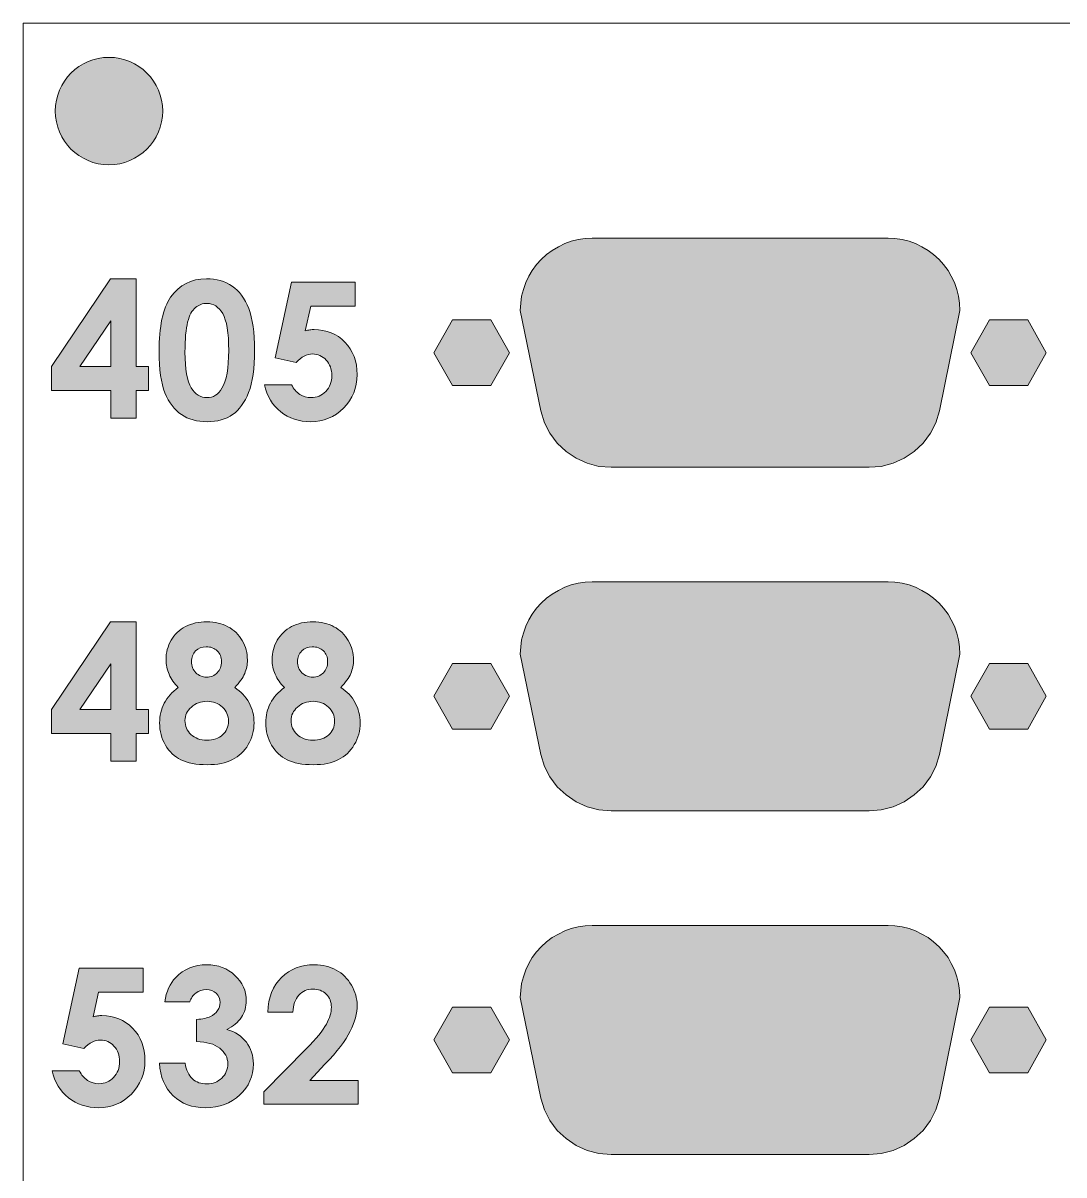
# Model space of a CAD drawing. Header units: inches. Extents: x 54.2 to 136.3, y -98.4 to -3.4.
# Drawn here: x 54.2 to 102.7, y -57 to -3.4 of the extents above; entities that cross this region are included whole.
import ezdxf

# ---------------------------------------------------------------- set-up
doc = ezdxf.new("R2010")
doc.units = ezdxf.units.IN
doc.header["$MEASUREMENT"] = 0
doc.layers.add('Layer 1', color=7, linetype='Continuous')

# ---------------------------------------------------------------- blocks, each defined once
blk = doc.blocks.new('block 2')
at = {"layer": 'Layer 1', "true_color": 0xffffff}
h = blk.add_hatch(color=7, dxfattribs=at)
h.dxf.hatch_style = 2
h.paths.add_polyline_path([(58.282, -15.314), (59.484, -15.314), (59.484, -19.392), (60.048, -19.392), (60.048, -20.507), (59.484, -20.507), (59.484, -21.808), (58.304, -21.808), (58.304, -20.507), (55.539, -20.507), (55.539, -19.392)])
h.paths.add_polyline_path([(58.304, -19.392), (58.304, -17.269), (56.857, -19.392)])
h = blk.add_hatch(color=7, dxfattribs=at)
h.dxf.hatch_style = 2
edge = h.paths.add_edge_path()
edge.add_spline(control_points=[(62.748, -15.314), (63.21, -15.314), (63.609, -15.427), (63.943, -15.654), (64.278, -15.881), (64.536, -16.228), (64.718, -16.694), (64.901, -17.161), (64.992, -17.81), (64.992, -18.643), (64.992, -19.484), (64.899, -20.139), (64.714, -20.606), (64.529, -21.075), (64.28, -21.418), (63.967, -21.638), (63.654, -21.858), (63.259, -21.967), (62.783, -21.967), (62.306, -21.967), (61.906, -21.857), (61.581, -21.636), (61.257, -21.415), (61.003, -21.079), (60.819, -20.628), (60.635, -20.177), (60.543, -19.536), (60.543, -18.703), (60.543, -17.54), (60.723, -16.698), (61.082, -16.175), (61.481, -15.601), (62.036, -15.314), (62.748, -15.314)], knot_values=[0, 0, 0, 0, 1, 1, 1, 2, 2, 2, 3, 3, 3, 4, 4, 4, 5, 5, 5, 6, 6, 6, 7, 7, 7, 8, 8, 8, 9, 9, 9, 10, 10, 10, 11, 11, 11, 11], degree=3, periodic=1)
edge = h.paths.add_edge_path()
edge.add_spline(control_points=[(62.776, -16.459), (62.573, -16.459), (62.392, -16.525), (62.235, -16.655), (62.077, -16.786), (61.957, -17.011), (61.874, -17.329), (61.791, -17.648), (61.749, -18.115), (61.749, -18.729), (61.749, -19.53), (61.844, -20.083), (62.035, -20.389), (62.225, -20.695), (62.473, -20.848), (62.776, -20.848), (63.069, -20.848), (63.301, -20.703), (63.472, -20.413), (63.682, -20.063), (63.786, -19.477), (63.786, -18.656), (63.786, -17.823), (63.692, -17.249), (63.505, -16.933), (63.317, -16.617), (63.074, -16.459), (62.776, -16.459)], knot_values=[0, 0, 0, 0, 1, 1, 1, 2, 2, 2, 3, 3, 3, 4, 4, 4, 5, 5, 5, 6, 6, 6, 7, 7, 7, 8, 8, 8, 9, 9, 9, 9], degree=3, periodic=1)
h = blk.add_hatch(color=7, dxfattribs=at)
h.dxf.hatch_style = 2
edge = h.paths.add_edge_path()
edge.add_spline(control_points=[(66.71, -15.473), (66.71, -15.473), (69.677, -15.473), (69.677, -15.473), (69.677, -15.473), (69.677, -16.589), (69.677, -16.589), (69.677, -16.589), (67.61, -16.589), (67.61, -16.589), (67.61, -16.589), (67.352, -17.738), (67.352, -17.738), (67.423, -17.718), (67.494, -17.703), (67.563, -17.693), (67.632, -17.683), (67.698, -17.678), (67.761, -17.678), (68.335, -17.678), (68.812, -17.874), (69.193, -18.266), (69.573, -18.658), (69.763, -19.16), (69.763, -19.771), (69.763, -20.388), (69.553, -20.909), (69.132, -21.332), (68.712, -21.756), (68.2, -21.967), (67.597, -21.967), (67.057, -21.967), (66.594, -21.814), (66.206, -21.507), (65.819, -21.199), (65.565, -20.779), (65.444, -20.245), (65.444, -20.245), (66.71, -20.245), (66.71, -20.245), (66.808, -20.443), (66.936, -20.593), (67.096, -20.695), (67.255, -20.797), (67.431, -20.848), (67.623, -20.848), (67.89, -20.848), (68.117, -20.752), (68.303, -20.559), (68.49, -20.367), (68.583, -20.12), (68.583, -19.818), (68.583, -19.526), (68.497, -19.285), (68.323, -19.097), (68.149, -18.909), (67.939, -18.815), (67.692, -18.815), (67.56, -18.815), (67.43, -18.848), (67.302, -18.914), (67.175, -18.98), (67.049, -19.079), (66.925, -19.211), (66.925, -19.211), (65.944, -18.992), (65.944, -18.992), (65.944, -18.992), (66.71, -15.473), (66.71, -15.473)], knot_values=[0, 0, 0, 0, 1, 1, 1, 2, 2, 2, 3, 3, 3, 4, 4, 4, 5, 5, 5, 6, 6, 6, 7, 7, 7, 8, 8, 8, 9, 9, 9, 10, 10, 10, 11, 11, 11, 12, 12, 12, 13, 13, 13, 14, 14, 14, 15, 15, 15, 16, 16, 16, 17, 17, 17, 18, 18, 18, 19, 19, 19, 20, 20, 20, 21, 21, 21, 22, 22, 22, 23, 23, 23, 23], degree=3, periodic=1)
at = {"layer": 'Layer 1', "lineweight": 0}
for points in [[(58.282, -15.314), (59.484, -15.314), (59.484, -19.392), (60.048, -19.392), (60.048, -20.507), (59.484, -20.507), (59.484, -21.808), (58.304, -21.808), (58.304, -20.507), (55.539, -20.507), (55.539, -19.392), (58.282, -15.314)], [(58.304, -19.392), (58.304, -17.269), (56.857, -19.392), (58.304, -19.392)]]:
    blk.add_lwpolyline(points, dxfattribs=at)
for points, knots in [([(62.748, -15.314), (63.21, -15.314), (63.609, -15.427), (63.943, -15.654), (64.278, -15.881), (64.536, -16.228), (64.718, -16.694), (64.901, -17.161), (64.992, -17.81), (64.992, -18.643), (64.992, -19.484), (64.899, -20.139), (64.714, -20.606), (64.529, -21.075), (64.28, -21.418), (63.967, -21.638), (63.654, -21.858), (63.259, -21.967), (62.783, -21.967), (62.306, -21.967), (61.906, -21.857), (61.581, -21.636), (61.257, -21.415), (61.003, -21.079), (60.819, -20.628), (60.635, -20.177), (60.543, -19.536), (60.543, -18.703), (60.543, -17.54), (60.723, -16.698), (61.082, -16.175), (61.481, -15.601), (62.036, -15.314), (62.748, -15.314)], [0, 0, 0, 0, 1, 1, 1, 2, 2, 2, 3, 3, 3, 4, 4, 4, 5, 5, 5, 6, 6, 6, 7, 7, 7, 8, 8, 8, 9, 9, 9, 10, 10, 10, 11, 11, 11, 11]), ([(66.71, -15.473), (66.71, -15.473), (69.677, -15.473), (69.677, -15.473), (69.677, -15.473), (69.677, -16.589), (69.677, -16.589), (69.677, -16.589), (67.61, -16.589), (67.61, -16.589), (67.61, -16.589), (67.352, -17.738), (67.352, -17.738), (67.423, -17.718), (67.494, -17.703), (67.563, -17.693), (67.632, -17.683), (67.698, -17.678), (67.761, -17.678), (68.335, -17.678), (68.812, -17.874), (69.193, -18.266), (69.573, -18.658), (69.763, -19.16), (69.763, -19.771), (69.763, -20.388), (69.553, -20.909), (69.132, -21.332), (68.712, -21.756), (68.2, -21.967), (67.597, -21.967), (67.057, -21.967), (66.594, -21.814), (66.206, -21.507), (65.819, -21.199), (65.565, -20.779), (65.444, -20.245), (65.444, -20.245), (66.71, -20.245), (66.71, -20.245), (66.808, -20.443), (66.936, -20.593), (67.096, -20.695), (67.255, -20.797), (67.431, -20.848), (67.623, -20.848), (67.89, -20.848), (68.117, -20.752), (68.303, -20.559), (68.49, -20.367), (68.583, -20.12), (68.583, -19.818), (68.583, -19.526), (68.497, -19.285), (68.323, -19.097), (68.149, -18.909), (67.939, -18.815), (67.692, -18.815), (67.56, -18.815), (67.43, -18.848), (67.302, -18.914), (67.175, -18.98), (67.049, -19.079), (66.925, -19.211), (66.925, -19.211), (65.944, -18.992), (65.944, -18.992), (65.944, -18.992), (66.71, -15.473), (66.71, -15.473)], [0, 0, 0, 0, 1, 1, 1, 2, 2, 2, 3, 3, 3, 4, 4, 4, 5, 5, 5, 6, 6, 6, 7, 7, 7, 8, 8, 8, 9, 9, 9, 10, 10, 10, 11, 11, 11, 12, 12, 12, 13, 13, 13, 14, 14, 14, 15, 15, 15, 16, 16, 16, 17, 17, 17, 18, 18, 18, 19, 19, 19, 20, 20, 20, 21, 21, 21, 22, 22, 22, 23, 23, 23, 23]), ([(62.776, -16.459), (62.573, -16.459), (62.392, -16.525), (62.235, -16.655), (62.077, -16.786), (61.957, -17.011), (61.874, -17.329), (61.791, -17.648), (61.749, -18.115), (61.749, -18.729), (61.749, -19.53), (61.844, -20.083), (62.035, -20.389), (62.225, -20.695), (62.473, -20.848), (62.776, -20.848), (63.069, -20.848), (63.301, -20.703), (63.472, -20.413), (63.682, -20.063), (63.786, -19.477), (63.786, -18.656), (63.786, -17.823), (63.692, -17.249), (63.505, -16.933), (63.317, -16.617), (63.074, -16.459), (62.776, -16.459)], [0, 0, 0, 0, 1, 1, 1, 2, 2, 2, 3, 3, 3, 4, 4, 4, 5, 5, 5, 6, 6, 6, 7, 7, 7, 8, 8, 8, 9, 9, 9, 9])]:
    blk.add_open_spline(points, degree=3, knots=knots, dxfattribs=at)
blk = doc.blocks.new('block 4')
at = {"layer": 'Layer 1', "true_color": 0xffffff}
h = blk.add_hatch(color=7, dxfattribs=at)
h.dxf.hatch_style = 2
h.paths.add_polyline_path([(94.483, -13.42), (80.704, -13.42), (80.386, -13.441), (80.048, -13.483), (79.73, -13.568), (79.434, -13.674), (79.137, -13.822), (78.841, -13.991), (78.587, -14.182), (78.333, -14.415), (78.121, -14.648), (77.91, -14.923), (77.761, -15.198), (77.613, -15.494), (77.508, -15.812), (77.423, -16.129), (77.381, -16.447), (77.359, -16.785), (78.312, -21.463), (78.481, -22.013), (78.735, -22.5), (79.074, -22.966), (79.497, -23.347), (79.963, -23.664), (80.471, -23.897), (81.021, -24.045), (81.593, -24.088), (93.594, -24.088), (94.166, -24.045), (94.716, -23.897), (95.224, -23.664), (95.69, -23.347), (96.113, -22.966), (96.452, -22.5), (96.706, -22.013), (96.875, -21.463), (97.828, -16.785), (97.806, -16.447), (97.764, -16.129), (97.68, -15.812), (97.574, -15.494), (97.425, -15.198), (97.277, -14.923), (97.066, -14.648), (96.854, -14.415), (96.6, -14.182), (96.346, -13.991), (96.049, -13.822), (95.753, -13.674), (95.457, -13.568), (95.139, -13.483), (94.801, -13.441)])
h = blk.add_hatch(color=7, dxfattribs=at)
h.dxf.hatch_style = 2
h.paths.add_polyline_path([(76.851, -18.754), (75.984, -17.23), (74.206, -17.23), (73.338, -18.754), (74.206, -20.278), (75.984, -20.278)])
h = blk.add_hatch(color=7, dxfattribs=at)
h.dxf.hatch_style = 2
h.paths.add_polyline_path([(98.336, -18.754), (99.203, -20.278), (100.981, -20.278), (101.849, -18.754), (100.981, -17.23), (99.203, -17.23)])
at = {"layer": 'Layer 1', "lineweight": 0}
for points in [[(94.483, -13.42), (80.704, -13.42), (80.386, -13.441), (80.048, -13.483), (79.73, -13.568), (79.434, -13.674), (79.137, -13.822), (78.841, -13.991), (78.587, -14.182), (78.333, -14.415), (78.121, -14.648), (77.91, -14.923), (77.761, -15.198), (77.613, -15.494), (77.508, -15.812), (77.423, -16.129), (77.381, -16.447), (77.359, -16.785), (78.312, -21.463), (78.481, -22.013), (78.735, -22.5), (79.074, -22.966), (79.497, -23.347), (79.963, -23.664), (80.471, -23.897), (81.021, -24.045), (81.593, -24.088), (93.594, -24.088), (94.166, -24.045), (94.716, -23.897), (95.224, -23.664), (95.69, -23.347), (96.113, -22.966), (96.452, -22.5), (96.706, -22.013), (96.875, -21.463), (97.828, -16.785), (97.806, -16.447), (97.764, -16.129), (97.68, -15.812), (97.574, -15.494), (97.425, -15.198), (97.277, -14.923), (97.066, -14.648), (96.854, -14.415), (96.6, -14.182), (96.346, -13.991), (96.049, -13.822), (95.753, -13.674), (95.457, -13.568), (95.139, -13.483), (94.801, -13.441), (94.483, -13.42)], [(76.851, -18.754), (75.984, -17.23), (74.206, -17.23), (73.338, -18.754), (74.206, -20.278), (75.984, -20.278), (76.851, -18.754)], [(98.336, -18.754), (99.203, -20.278), (100.981, -20.278), (101.849, -18.754), (100.981, -17.23), (99.203, -17.23), (98.336, -18.754)]]:
    blk.add_lwpolyline(points, dxfattribs=at)
blk = doc.blocks.new('block 7')
at = {"layer": 'Layer 1', "true_color": 0xffffff}
h = blk.add_hatch(color=7, dxfattribs=at)
h.dxf.hatch_style = 2
h.paths.add_polyline_path([(94.483, -29.415), (80.704, -29.415), (80.386, -29.436), (80.048, -29.479), (79.73, -29.564), (79.434, -29.669), (79.137, -29.817), (78.841, -29.987), (78.587, -30.177), (78.333, -30.41), (78.121, -30.643), (77.91, -30.918), (77.761, -31.193), (77.613, -31.489), (77.508, -31.807), (77.423, -32.125), (77.381, -32.442), (77.359, -32.781), (78.312, -37.458), (78.481, -38.009), (78.735, -38.496), (79.074, -38.962), (79.497, -39.342), (79.963, -39.66), (80.471, -39.892), (81.021, -40.041), (81.593, -40.083), (93.594, -40.083), (94.166, -40.041), (94.716, -39.892), (95.224, -39.66), (95.69, -39.342), (96.113, -38.962), (96.452, -38.496), (96.706, -38.009), (96.875, -37.458), (97.828, -32.781), (97.806, -32.442), (97.764, -32.125), (97.68, -31.807), (97.574, -31.489), (97.425, -31.193), (97.277, -30.918), (97.066, -30.643), (96.854, -30.41), (96.6, -30.177), (96.346, -29.987), (96.049, -29.817), (95.753, -29.669), (95.457, -29.564), (95.139, -29.479), (94.801, -29.436)])
h = blk.add_hatch(color=7, dxfattribs=at)
h.dxf.hatch_style = 2
h.paths.add_polyline_path([(76.851, -34.749), (75.984, -33.225), (74.206, -33.225), (73.338, -34.749), (74.206, -36.273), (75.984, -36.273)])
h = blk.add_hatch(color=7, dxfattribs=at)
h.dxf.hatch_style = 2
h.paths.add_polyline_path([(98.336, -34.749), (99.203, -36.273), (100.981, -36.273), (101.849, -34.749), (100.981, -33.225), (99.203, -33.225)])
at = {"layer": 'Layer 1', "lineweight": 0}
for points in [[(94.483, -29.415), (80.704, -29.415), (80.386, -29.436), (80.048, -29.479), (79.73, -29.564), (79.434, -29.669), (79.137, -29.817), (78.841, -29.987), (78.587, -30.177), (78.333, -30.41), (78.121, -30.643), (77.91, -30.918), (77.761, -31.193), (77.613, -31.489), (77.508, -31.807), (77.423, -32.125), (77.381, -32.442), (77.359, -32.781), (78.312, -37.458), (78.481, -38.009), (78.735, -38.496), (79.074, -38.962), (79.497, -39.342), (79.963, -39.66), (80.471, -39.892), (81.021, -40.041), (81.593, -40.083), (93.594, -40.083), (94.166, -40.041), (94.716, -39.892), (95.224, -39.66), (95.69, -39.342), (96.113, -38.962), (96.452, -38.496), (96.706, -38.009), (96.875, -37.458), (97.828, -32.781), (97.806, -32.442), (97.764, -32.125), (97.68, -31.807), (97.574, -31.489), (97.425, -31.193), (97.277, -30.918), (97.066, -30.643), (96.854, -30.41), (96.6, -30.177), (96.346, -29.987), (96.049, -29.817), (95.753, -29.669), (95.457, -29.564), (95.139, -29.479), (94.801, -29.436), (94.483, -29.415)], [(76.851, -34.749), (75.984, -33.225), (74.206, -33.225), (73.338, -34.749), (74.206, -36.273), (75.984, -36.273), (76.851, -34.749)], [(98.336, -34.749), (99.203, -36.273), (100.981, -36.273), (101.849, -34.749), (100.981, -33.225), (99.203, -33.225), (98.336, -34.749)]]:
    blk.add_lwpolyline(points, dxfattribs=at)
blk = doc.blocks.new('block 8')
at = {"layer": 'Layer 1', "true_color": 0xffffff}
h = blk.add_hatch(color=7, dxfattribs=at)
h.dxf.hatch_style = 2
h.paths.add_polyline_path([(94.483, -45.411), (80.704, -45.411), (80.386, -45.432), (80.048, -45.474), (79.73, -45.559), (79.434, -45.664), (79.137, -45.813), (78.841, -45.982), (78.587, -46.173), (78.333, -46.406), (78.121, -46.639), (77.91, -46.914), (77.761, -47.189), (77.613, -47.485), (77.508, -47.802), (77.423, -48.12), (77.381, -48.438), (77.359, -48.776), (78.312, -53.454), (78.481, -54.004), (78.735, -54.491), (79.074, -54.957), (79.497, -55.338), (79.963, -55.655), (80.471, -55.888), (81.021, -56.036), (81.593, -56.079), (93.594, -56.079), (94.166, -56.036), (94.716, -55.888), (95.224, -55.655), (95.69, -55.338), (96.113, -54.957), (96.452, -54.491), (96.706, -54.004), (96.875, -53.454), (97.828, -48.776), (97.806, -48.438), (97.764, -48.12), (97.68, -47.802), (97.574, -47.485), (97.425, -47.189), (97.277, -46.914), (97.066, -46.639), (96.854, -46.406), (96.6, -46.173), (96.346, -45.982), (96.049, -45.813), (95.753, -45.664), (95.457, -45.559), (95.139, -45.474), (94.801, -45.432)])
h = blk.add_hatch(color=7, dxfattribs=at)
h.dxf.hatch_style = 2
h.paths.add_polyline_path([(76.851, -50.745), (75.984, -49.22), (74.206, -49.22), (73.338, -50.745), (74.206, -52.269), (75.984, -52.269)])
h = blk.add_hatch(color=7, dxfattribs=at)
h.dxf.hatch_style = 2
h.paths.add_polyline_path([(98.336, -50.745), (99.203, -52.269), (100.981, -52.269), (101.849, -50.745), (100.981, -49.22), (99.203, -49.22)])
at = {"layer": 'Layer 1', "lineweight": 0}
for points in [[(94.483, -45.411), (80.704, -45.411), (80.386, -45.432), (80.048, -45.474), (79.73, -45.559), (79.434, -45.664), (79.137, -45.813), (78.841, -45.982), (78.587, -46.173), (78.333, -46.406), (78.121, -46.639), (77.91, -46.914), (77.761, -47.189), (77.613, -47.485), (77.508, -47.802), (77.423, -48.12), (77.381, -48.438), (77.359, -48.776), (78.312, -53.454), (78.481, -54.004), (78.735, -54.491), (79.074, -54.957), (79.497, -55.338), (79.963, -55.655), (80.471, -55.888), (81.021, -56.036), (81.593, -56.079), (93.594, -56.079), (94.166, -56.036), (94.716, -55.888), (95.224, -55.655), (95.69, -55.338), (96.113, -54.957), (96.452, -54.491), (96.706, -54.004), (96.875, -53.454), (97.828, -48.776), (97.806, -48.438), (97.764, -48.12), (97.68, -47.802), (97.574, -47.485), (97.425, -47.189), (97.277, -46.914), (97.066, -46.639), (96.854, -46.406), (96.6, -46.173), (96.346, -45.982), (96.049, -45.813), (95.753, -45.664), (95.457, -45.559), (95.139, -45.474), (94.801, -45.432), (94.483, -45.411)], [(76.851, -50.745), (75.984, -49.22), (74.206, -49.22), (73.338, -50.745), (74.206, -52.269), (75.984, -52.269), (76.851, -50.745)], [(98.336, -50.745), (99.203, -52.269), (100.981, -52.269), (101.849, -50.745), (100.981, -49.22), (99.203, -49.22), (98.336, -50.745)]]:
    blk.add_lwpolyline(points, dxfattribs=at)
blk = doc.blocks.new('block 9')
at = {"layer": 'Layer 1', "true_color": 0xffffff}
h = blk.add_hatch(color=7, dxfattribs=at)
h.dxf.hatch_style = 2
h.paths.add_polyline_path([(58.282, -31.28), (59.484, -31.28), (59.484, -35.358), (60.048, -35.358), (60.048, -36.473), (59.484, -36.473), (59.484, -37.774), (58.304, -37.774), (58.304, -36.473), (55.539, -36.473), (55.539, -35.358)])
h.paths.add_polyline_path([(58.304, -35.358), (58.304, -33.235), (56.857, -35.358)])
h = blk.add_hatch(color=7, dxfattribs=at)
h.dxf.hatch_style = 2
edge = h.paths.add_edge_path()
edge.add_spline(control_points=[(64.066, -34.339), (64.353, -34.523), (64.575, -34.759), (64.731, -35.048), (64.888, -35.337), (64.966, -35.649), (64.966, -35.985), (64.966, -36.35), (64.875, -36.688), (64.693, -36.998), (64.51, -37.308), (64.266, -37.542), (63.958, -37.698), (63.651, -37.855), (63.259, -37.933), (62.783, -37.933), (62.272, -37.933), (61.865, -37.858), (61.564, -37.707), (61.263, -37.556), (61.021, -37.328), (60.841, -37.022), (60.66, -36.716), (60.569, -36.37), (60.569, -35.985), (60.569, -35.652), (60.642, -35.348), (60.787, -35.074), (60.932, -34.799), (61.149, -34.554), (61.439, -34.339), (61.25, -34.147), (61.107, -33.942), (61.011, -33.726), (60.914, -33.509), (60.866, -33.281), (60.866, -33.04), (60.866, -32.71), (60.946, -32.409), (61.105, -32.138), (61.265, -31.867), (61.488, -31.656), (61.775, -31.506), (62.062, -31.355), (62.394, -31.28), (62.77, -31.28), (63.14, -31.28), (63.466, -31.356), (63.747, -31.508), (64.029, -31.66), (64.251, -31.876), (64.413, -32.155), (64.575, -32.435), (64.656, -32.736), (64.656, -33.057), (64.656, -33.283), (64.614, -33.494), (64.529, -33.687), (64.444, -33.881), (64.29, -34.098), (64.066, -34.339)], knot_values=[0, 0, 0, 0, 1, 1, 1, 2, 2, 2, 3, 3, 3, 4, 4, 4, 5, 5, 5, 6, 6, 6, 7, 7, 7, 8, 8, 8, 9, 9, 9, 10, 10, 10, 11, 11, 11, 12, 12, 12, 13, 13, 13, 14, 14, 14, 15, 15, 15, 16, 16, 16, 17, 17, 17, 18, 18, 18, 19, 19, 19, 20, 20, 20, 20], degree=3, periodic=1)
edge = h.paths.add_edge_path()
edge.add_spline(control_points=[(62.778, -34.983), (62.488, -34.983), (62.244, -35.071), (62.046, -35.248), (61.848, -35.425), (61.749, -35.635), (61.749, -35.879), (61.749, -36.135), (61.842, -36.351), (62.029, -36.527), (62.216, -36.704), (62.461, -36.792), (62.766, -36.792), (63.073, -36.792), (63.317, -36.709), (63.5, -36.544), (63.682, -36.379), (63.773, -36.166), (63.773, -35.905), (63.773, -35.644), (63.678, -35.425), (63.489, -35.248), (63.299, -35.071), (63.063, -34.983), (62.778, -34.983)], knot_values=[0, 0, 0, 0, 1, 1, 1, 2, 2, 2, 3, 3, 3, 4, 4, 4, 5, 5, 5, 6, 6, 6, 7, 7, 7, 8, 8, 8, 8], degree=3, periodic=1)
edge = h.paths.add_edge_path()
edge.add_spline(control_points=[(62.731, -32.442), (62.533, -32.442), (62.37, -32.508), (62.242, -32.638), (62.115, -32.768), (62.051, -32.935), (62.051, -33.138), (62.051, -33.341), (62.118, -33.511), (62.253, -33.649), (62.388, -33.786), (62.554, -33.855), (62.753, -33.855), (62.956, -33.855), (63.124, -33.788), (63.254, -33.653), (63.385, -33.519), (63.45, -33.344), (63.45, -33.129), (63.45, -32.926), (63.384, -32.761), (63.252, -32.633), (63.12, -32.506), (62.946, -32.442), (62.731, -32.442)], knot_values=[0, 0, 0, 0, 1, 1, 1, 2, 2, 2, 3, 3, 3, 4, 4, 4, 5, 5, 5, 6, 6, 6, 7, 7, 7, 8, 8, 8, 8], degree=3, periodic=1)
h = blk.add_hatch(color=7, dxfattribs=at)
h.dxf.hatch_style = 2
edge = h.paths.add_edge_path()
edge.add_spline(control_points=[(69.005, -34.339), (69.292, -34.523), (69.514, -34.759), (69.671, -35.048), (69.827, -35.337), (69.905, -35.649), (69.905, -35.985), (69.905, -36.35), (69.814, -36.688), (69.632, -36.998), (69.45, -37.308), (69.205, -37.542), (68.898, -37.698), (68.59, -37.855), (68.199, -37.933), (67.722, -37.933), (67.211, -37.933), (66.805, -37.858), (66.503, -37.707), (66.202, -37.556), (65.961, -37.328), (65.78, -37.022), (65.599, -36.716), (65.509, -36.37), (65.509, -35.985), (65.509, -35.652), (65.581, -35.348), (65.726, -35.074), (65.871, -34.799), (66.088, -34.554), (66.379, -34.339), (66.189, -34.147), (66.046, -33.942), (65.95, -33.726), (65.854, -33.509), (65.806, -33.281), (65.806, -33.04), (65.806, -32.71), (65.885, -32.409), (66.045, -32.138), (66.204, -31.867), (66.427, -31.656), (66.714, -31.506), (67.001, -31.355), (67.333, -31.28), (67.709, -31.28), (68.08, -31.28), (68.405, -31.356), (68.687, -31.508), (68.968, -31.66), (69.19, -31.876), (69.352, -32.155), (69.514, -32.435), (69.595, -32.736), (69.595, -33.057), (69.595, -33.283), (69.553, -33.494), (69.468, -33.687), (69.384, -33.881), (69.229, -34.098), (69.005, -34.339)], knot_values=[0, 0, 0, 0, 1, 1, 1, 2, 2, 2, 3, 3, 3, 4, 4, 4, 5, 5, 5, 6, 6, 6, 7, 7, 7, 8, 8, 8, 9, 9, 9, 10, 10, 10, 11, 11, 11, 12, 12, 12, 13, 13, 13, 14, 14, 14, 15, 15, 15, 16, 16, 16, 17, 17, 17, 18, 18, 18, 19, 19, 19, 20, 20, 20, 20], degree=3, periodic=1)
edge = h.paths.add_edge_path()
edge.add_spline(control_points=[(67.718, -34.983), (67.428, -34.983), (67.184, -35.071), (66.986, -35.248), (66.788, -35.425), (66.689, -35.635), (66.689, -35.879), (66.689, -36.135), (66.782, -36.351), (66.969, -36.527), (67.155, -36.704), (67.401, -36.792), (67.705, -36.792), (68.012, -36.792), (68.257, -36.709), (68.439, -36.544), (68.621, -36.379), (68.713, -36.166), (68.713, -35.905), (68.713, -35.644), (68.618, -35.425), (68.428, -35.248), (68.239, -35.071), (68.002, -34.983), (67.718, -34.983)], knot_values=[0, 0, 0, 0, 1, 1, 1, 2, 2, 2, 3, 3, 3, 4, 4, 4, 5, 5, 5, 6, 6, 6, 7, 7, 7, 8, 8, 8, 8], degree=3, periodic=1)
edge = h.paths.add_edge_path()
edge.add_spline(control_points=[(67.67, -32.442), (67.472, -32.442), (67.309, -32.508), (67.182, -32.638), (67.054, -32.768), (66.99, -32.935), (66.99, -33.138), (66.99, -33.341), (67.057, -33.511), (67.192, -33.649), (67.327, -33.786), (67.494, -33.855), (67.692, -33.855), (67.896, -33.855), (68.063, -33.788), (68.194, -33.653), (68.324, -33.519), (68.39, -33.344), (68.39, -33.129), (68.39, -32.926), (68.323, -32.761), (68.192, -32.633), (68.059, -32.506), (67.886, -32.442), (67.67, -32.442)], knot_values=[0, 0, 0, 0, 1, 1, 1, 2, 2, 2, 3, 3, 3, 4, 4, 4, 5, 5, 5, 6, 6, 6, 7, 7, 7, 8, 8, 8, 8], degree=3, periodic=1)
at = {"layer": 'Layer 1', "lineweight": 0}
for points in [[(58.282, -31.28), (59.484, -31.28), (59.484, -35.358), (60.048, -35.358), (60.048, -36.473), (59.484, -36.473), (59.484, -37.774), (58.304, -37.774), (58.304, -36.473), (55.539, -36.473), (55.539, -35.358), (58.282, -31.28)], [(58.304, -35.358), (58.304, -33.235), (56.857, -35.358), (58.304, -35.358)]]:
    blk.add_lwpolyline(points, dxfattribs=at)
for points, knots in [([(64.066, -34.339), (64.353, -34.523), (64.575, -34.759), (64.731, -35.048), (64.888, -35.337), (64.966, -35.649), (64.966, -35.985), (64.966, -36.35), (64.875, -36.688), (64.693, -36.998), (64.51, -37.308), (64.266, -37.542), (63.958, -37.698), (63.651, -37.855), (63.259, -37.933), (62.783, -37.933), (62.272, -37.933), (61.865, -37.858), (61.564, -37.707), (61.263, -37.556), (61.021, -37.328), (60.841, -37.022), (60.66, -36.716), (60.569, -36.37), (60.569, -35.985), (60.569, -35.652), (60.642, -35.348), (60.787, -35.074), (60.932, -34.799), (61.149, -34.554), (61.439, -34.339), (61.25, -34.147), (61.107, -33.942), (61.011, -33.726), (60.914, -33.509), (60.866, -33.281), (60.866, -33.04), (60.866, -32.71), (60.946, -32.409), (61.105, -32.138), (61.265, -31.867), (61.488, -31.656), (61.775, -31.506), (62.062, -31.355), (62.394, -31.28), (62.77, -31.28), (63.14, -31.28), (63.466, -31.356), (63.747, -31.508), (64.029, -31.66), (64.251, -31.876), (64.413, -32.155), (64.575, -32.435), (64.656, -32.736), (64.656, -33.057), (64.656, -33.283), (64.614, -33.494), (64.529, -33.687), (64.444, -33.881), (64.29, -34.098), (64.066, -34.339)], [0, 0, 0, 0, 1, 1, 1, 2, 2, 2, 3, 3, 3, 4, 4, 4, 5, 5, 5, 6, 6, 6, 7, 7, 7, 8, 8, 8, 9, 9, 9, 10, 10, 10, 11, 11, 11, 12, 12, 12, 13, 13, 13, 14, 14, 14, 15, 15, 15, 16, 16, 16, 17, 17, 17, 18, 18, 18, 19, 19, 19, 20, 20, 20, 20]), ([(69.005, -34.339), (69.292, -34.523), (69.514, -34.759), (69.671, -35.048), (69.827, -35.337), (69.905, -35.649), (69.905, -35.985), (69.905, -36.35), (69.814, -36.688), (69.632, -36.998), (69.45, -37.308), (69.205, -37.542), (68.898, -37.698), (68.59, -37.855), (68.199, -37.933), (67.722, -37.933), (67.211, -37.933), (66.805, -37.858), (66.503, -37.707), (66.202, -37.556), (65.961, -37.328), (65.78, -37.022), (65.599, -36.716), (65.509, -36.37), (65.509, -35.985), (65.509, -35.652), (65.581, -35.348), (65.726, -35.074), (65.871, -34.799), (66.088, -34.554), (66.379, -34.339), (66.189, -34.147), (66.046, -33.942), (65.95, -33.726), (65.854, -33.509), (65.806, -33.281), (65.806, -33.04), (65.806, -32.71), (65.885, -32.409), (66.045, -32.138), (66.204, -31.867), (66.427, -31.656), (66.714, -31.506), (67.001, -31.355), (67.333, -31.28), (67.709, -31.28), (68.08, -31.28), (68.405, -31.356), (68.687, -31.508), (68.968, -31.66), (69.19, -31.876), (69.352, -32.155), (69.514, -32.435), (69.595, -32.736), (69.595, -33.057), (69.595, -33.283), (69.553, -33.494), (69.468, -33.687), (69.384, -33.881), (69.229, -34.098), (69.005, -34.339)], [0, 0, 0, 0, 1, 1, 1, 2, 2, 2, 3, 3, 3, 4, 4, 4, 5, 5, 5, 6, 6, 6, 7, 7, 7, 8, 8, 8, 9, 9, 9, 10, 10, 10, 11, 11, 11, 12, 12, 12, 13, 13, 13, 14, 14, 14, 15, 15, 15, 16, 16, 16, 17, 17, 17, 18, 18, 18, 19, 19, 19, 20, 20, 20, 20]), ([(62.731, -32.442), (62.533, -32.442), (62.37, -32.508), (62.242, -32.638), (62.115, -32.768), (62.051, -32.935), (62.051, -33.138), (62.051, -33.341), (62.118, -33.511), (62.253, -33.649), (62.388, -33.786), (62.554, -33.855), (62.753, -33.855), (62.956, -33.855), (63.124, -33.788), (63.254, -33.653), (63.385, -33.519), (63.45, -33.344), (63.45, -33.129), (63.45, -32.926), (63.384, -32.761), (63.252, -32.633), (63.12, -32.506), (62.946, -32.442), (62.731, -32.442)], [0, 0, 0, 0, 1, 1, 1, 2, 2, 2, 3, 3, 3, 4, 4, 4, 5, 5, 5, 6, 6, 6, 7, 7, 7, 8, 8, 8, 8]), ([(67.67, -32.442), (67.472, -32.442), (67.309, -32.508), (67.182, -32.638), (67.054, -32.768), (66.99, -32.935), (66.99, -33.138), (66.99, -33.341), (67.057, -33.511), (67.192, -33.649), (67.327, -33.786), (67.494, -33.855), (67.692, -33.855), (67.896, -33.855), (68.063, -33.788), (68.194, -33.653), (68.324, -33.519), (68.39, -33.344), (68.39, -33.129), (68.39, -32.926), (68.323, -32.761), (68.192, -32.633), (68.059, -32.506), (67.886, -32.442), (67.67, -32.442)], [0, 0, 0, 0, 1, 1, 1, 2, 2, 2, 3, 3, 3, 4, 4, 4, 5, 5, 5, 6, 6, 6, 7, 7, 7, 8, 8, 8, 8]), ([(62.778, -34.983), (62.488, -34.983), (62.244, -35.071), (62.046, -35.248), (61.848, -35.425), (61.749, -35.635), (61.749, -35.879), (61.749, -36.135), (61.842, -36.351), (62.029, -36.527), (62.216, -36.704), (62.461, -36.792), (62.766, -36.792), (63.073, -36.792), (63.317, -36.709), (63.5, -36.544), (63.682, -36.379), (63.773, -36.166), (63.773, -35.905), (63.773, -35.644), (63.678, -35.425), (63.489, -35.248), (63.299, -35.071), (63.063, -34.983), (62.778, -34.983)], [0, 0, 0, 0, 1, 1, 1, 2, 2, 2, 3, 3, 3, 4, 4, 4, 5, 5, 5, 6, 6, 6, 7, 7, 7, 8, 8, 8, 8]), ([(67.718, -34.983), (67.428, -34.983), (67.184, -35.071), (66.986, -35.248), (66.788, -35.425), (66.689, -35.635), (66.689, -35.879), (66.689, -36.135), (66.782, -36.351), (66.969, -36.527), (67.155, -36.704), (67.401, -36.792), (67.705, -36.792), (68.012, -36.792), (68.257, -36.709), (68.439, -36.544), (68.621, -36.379), (68.713, -36.166), (68.713, -35.905), (68.713, -35.644), (68.618, -35.425), (68.428, -35.248), (68.239, -35.071), (68.002, -34.983), (67.718, -34.983)], [0, 0, 0, 0, 1, 1, 1, 2, 2, 2, 3, 3, 3, 4, 4, 4, 5, 5, 5, 6, 6, 6, 7, 7, 7, 8, 8, 8, 8])]:
    blk.add_open_spline(points, degree=3, knots=knots, dxfattribs=at)
blk = doc.blocks.new('block 10')
at = {"layer": 'Layer 1', "true_color": 0xffffff}
h = blk.add_hatch(color=7, dxfattribs=at)
h.dxf.hatch_style = 2
edge = h.paths.add_edge_path()
edge.add_spline(control_points=[(56.831, -47.405), (56.831, -47.405), (59.798, -47.405), (59.798, -47.405), (59.798, -47.405), (59.798, -48.521), (59.798, -48.521), (59.798, -48.521), (57.731, -48.521), (57.731, -48.521), (57.731, -48.521), (57.473, -49.67), (57.473, -49.67), (57.545, -49.65), (57.615, -49.635), (57.684, -49.625), (57.753, -49.615), (57.819, -49.61), (57.882, -49.61), (58.456, -49.61), (58.934, -49.806), (59.314, -50.198), (59.694, -50.59), (59.885, -51.091), (59.885, -51.703), (59.885, -52.32), (59.674, -52.841), (59.254, -53.264), (58.833, -53.688), (58.321, -53.899), (57.718, -53.899), (57.179, -53.899), (56.715, -53.746), (56.327, -53.438), (55.94, -53.131), (55.686, -52.711), (55.565, -52.177), (55.565, -52.177), (56.831, -52.177), (56.831, -52.177), (56.929, -52.375), (57.057, -52.525), (57.217, -52.627), (57.376, -52.729), (57.552, -52.78), (57.744, -52.78), (58.011, -52.78), (58.238, -52.683), (58.425, -52.491), (58.611, -52.299), (58.705, -52.052), (58.705, -51.75), (58.705, -51.457), (58.618, -51.217), (58.444, -51.029), (58.27, -50.841), (58.06, -50.747), (57.813, -50.747), (57.681, -50.747), (57.551, -50.78), (57.424, -50.846), (57.296, -50.912), (57.17, -51.011), (57.047, -51.143), (57.047, -51.143), (56.065, -50.923), (56.065, -50.923), (56.065, -50.923), (56.831, -47.405), (56.831, -47.405)], knot_values=[0, 0, 0, 0, 1, 1, 1, 2, 2, 2, 3, 3, 3, 4, 4, 4, 5, 5, 5, 6, 6, 6, 7, 7, 7, 8, 8, 8, 9, 9, 9, 10, 10, 10, 11, 11, 11, 12, 12, 12, 13, 13, 13, 14, 14, 14, 15, 15, 15, 16, 16, 16, 17, 17, 17, 18, 18, 18, 19, 19, 19, 20, 20, 20, 21, 21, 21, 22, 22, 22, 23, 23, 23, 23], degree=3, periodic=1)
h = blk.add_hatch(color=7, dxfattribs=at)
h.dxf.hatch_style = 2
edge = h.paths.add_edge_path()
edge.add_spline(control_points=[(61.973, -48.968), (61.973, -48.968), (60.815, -48.968), (60.815, -48.968), (60.875, -48.501), (61.043, -48.124), (61.319, -47.84), (61.703, -47.444), (62.187, -47.246), (62.77, -47.246), (63.289, -47.246), (63.725, -47.411), (64.077, -47.741), (64.428, -48.071), (64.604, -48.463), (64.604, -48.917), (64.604, -49.198), (64.527, -49.455), (64.374, -49.688), (64.22, -49.92), (63.997, -50.108), (63.704, -50.252), (64.089, -50.367), (64.39, -50.567), (64.606, -50.852), (64.823, -51.138), (64.932, -51.475), (64.932, -51.862), (64.932, -52.431), (64.722, -52.913), (64.303, -53.307), (63.884, -53.702), (63.35, -53.899), (62.701, -53.899), (62.086, -53.899), (61.586, -53.713), (61.198, -53.342), (60.81, -52.97), (60.598, -52.464), (60.561, -51.824), (60.561, -51.824), (61.754, -51.824), (61.754, -51.824), (61.805, -52.151), (61.919, -52.394), (62.096, -52.554), (62.272, -52.713), (62.496, -52.793), (62.766, -52.793), (63.047, -52.793), (63.28, -52.702), (63.465, -52.521), (63.65, -52.34), (63.743, -52.119), (63.743, -51.858), (63.743, -51.571), (63.618, -51.328), (63.368, -51.13), (63.119, -50.932), (62.758, -50.83), (62.287, -50.824), (62.287, -50.824), (62.287, -49.791), (62.287, -49.791), (62.577, -49.768), (62.794, -49.723), (62.936, -49.655), (63.078, -49.588), (63.188, -49.495), (63.267, -49.378), (63.346, -49.26), (63.386, -49.135), (63.386, -49.003), (63.386, -48.831), (63.325, -48.688), (63.205, -48.574), (63.084, -48.461), (62.926, -48.404), (62.731, -48.404), (62.559, -48.404), (62.402, -48.457), (62.262, -48.562), (62.121, -48.666), (62.025, -48.802), (61.973, -48.968)], knot_values=[0, 0, 0, 0, 1, 1, 1, 2, 2, 2, 3, 3, 3, 4, 4, 4, 5, 5, 5, 6, 6, 6, 7, 7, 7, 8, 8, 8, 9, 9, 9, 10, 10, 10, 11, 11, 11, 12, 12, 12, 13, 13, 13, 14, 14, 14, 15, 15, 15, 16, 16, 16, 17, 17, 17, 18, 18, 18, 19, 19, 19, 20, 20, 20, 21, 21, 21, 22, 22, 22, 23, 23, 23, 24, 24, 24, 25, 25, 25, 26, 26, 26, 27, 27, 27, 28, 28, 28, 28], degree=3, periodic=1)
h = blk.add_hatch(color=7, dxfattribs=at)
h.dxf.hatch_style = 2
edge = h.paths.add_edge_path()
edge.add_spline(control_points=[(66.775, -49.446), (66.775, -49.446), (65.599, -49.446), (65.599, -49.446), (65.631, -48.763), (65.845, -48.226), (66.243, -47.834), (66.641, -47.442), (67.151, -47.246), (67.774, -47.246), (68.158, -47.246), (68.498, -47.327), (68.792, -47.489), (69.087, -47.651), (69.322, -47.885), (69.499, -48.191), (69.675, -48.497), (69.763, -48.808), (69.763, -49.123), (69.763, -49.5), (69.656, -49.904), (69.442, -50.338), (69.228, -50.771), (68.837, -51.284), (68.268, -51.875), (68.268, -51.875), (67.557, -52.625), (67.557, -52.625), (67.557, -52.625), (69.815, -52.625), (69.815, -52.625), (69.815, -52.625), (69.815, -53.74), (69.815, -53.74), (69.815, -53.74), (65.427, -53.74), (65.427, -53.74), (65.427, -53.74), (65.427, -53.163), (65.427, -53.163), (65.427, -53.163), (67.386, -51.164), (67.386, -51.164), (67.86, -50.685), (68.175, -50.3), (68.331, -50.008), (68.488, -49.717), (68.566, -49.454), (68.566, -49.218), (68.566, -48.974), (68.485, -48.772), (68.323, -48.613), (68.161, -48.454), (67.952, -48.374), (67.696, -48.374), (67.438, -48.374), (67.223, -48.47), (67.05, -48.663), (66.878, -48.855), (66.786, -49.116), (66.775, -49.446)], knot_values=[0, 0, 0, 0, 1, 1, 1, 2, 2, 2, 3, 3, 3, 4, 4, 4, 5, 5, 5, 6, 6, 6, 7, 7, 7, 8, 8, 8, 9, 9, 9, 10, 10, 10, 11, 11, 11, 12, 12, 12, 13, 13, 13, 14, 14, 14, 15, 15, 15, 16, 16, 16, 17, 17, 17, 18, 18, 18, 19, 19, 19, 20, 20, 20, 20], degree=3, periodic=1)
at = {"layer": 'Layer 1', "lineweight": 0}
for points, knots in [([(56.831, -47.405), (56.831, -47.405), (59.798, -47.405), (59.798, -47.405), (59.798, -47.405), (59.798, -48.521), (59.798, -48.521), (59.798, -48.521), (57.731, -48.521), (57.731, -48.521), (57.731, -48.521), (57.473, -49.67), (57.473, -49.67), (57.545, -49.65), (57.615, -49.635), (57.684, -49.625), (57.753, -49.615), (57.819, -49.61), (57.882, -49.61), (58.456, -49.61), (58.934, -49.806), (59.314, -50.198), (59.694, -50.59), (59.885, -51.091), (59.885, -51.703), (59.885, -52.32), (59.674, -52.841), (59.254, -53.264), (58.833, -53.688), (58.321, -53.899), (57.718, -53.899), (57.179, -53.899), (56.715, -53.746), (56.327, -53.438), (55.94, -53.131), (55.686, -52.711), (55.565, -52.177), (55.565, -52.177), (56.831, -52.177), (56.831, -52.177), (56.929, -52.375), (57.057, -52.525), (57.217, -52.627), (57.376, -52.729), (57.552, -52.78), (57.744, -52.78), (58.011, -52.78), (58.238, -52.683), (58.425, -52.491), (58.611, -52.299), (58.705, -52.052), (58.705, -51.75), (58.705, -51.457), (58.618, -51.217), (58.444, -51.029), (58.27, -50.841), (58.06, -50.747), (57.813, -50.747), (57.681, -50.747), (57.551, -50.78), (57.424, -50.846), (57.296, -50.912), (57.17, -51.011), (57.047, -51.143), (57.047, -51.143), (56.065, -50.923), (56.065, -50.923), (56.065, -50.923), (56.831, -47.405), (56.831, -47.405)], [0, 0, 0, 0, 1, 1, 1, 2, 2, 2, 3, 3, 3, 4, 4, 4, 5, 5, 5, 6, 6, 6, 7, 7, 7, 8, 8, 8, 9, 9, 9, 10, 10, 10, 11, 11, 11, 12, 12, 12, 13, 13, 13, 14, 14, 14, 15, 15, 15, 16, 16, 16, 17, 17, 17, 18, 18, 18, 19, 19, 19, 20, 20, 20, 21, 21, 21, 22, 22, 22, 23, 23, 23, 23]), ([(61.973, -48.968), (61.973, -48.968), (60.815, -48.968), (60.815, -48.968), (60.875, -48.501), (61.043, -48.124), (61.319, -47.84), (61.703, -47.444), (62.187, -47.246), (62.77, -47.246), (63.289, -47.246), (63.725, -47.411), (64.077, -47.741), (64.428, -48.071), (64.604, -48.463), (64.604, -48.917), (64.604, -49.198), (64.527, -49.455), (64.374, -49.688), (64.22, -49.92), (63.997, -50.108), (63.704, -50.252), (64.089, -50.367), (64.39, -50.567), (64.606, -50.852), (64.823, -51.138), (64.932, -51.475), (64.932, -51.862), (64.932, -52.431), (64.722, -52.913), (64.303, -53.307), (63.884, -53.702), (63.35, -53.899), (62.701, -53.899), (62.086, -53.899), (61.586, -53.713), (61.198, -53.342), (60.81, -52.97), (60.598, -52.464), (60.561, -51.824), (60.561, -51.824), (61.754, -51.824), (61.754, -51.824), (61.805, -52.151), (61.919, -52.394), (62.096, -52.554), (62.272, -52.713), (62.496, -52.793), (62.766, -52.793), (63.047, -52.793), (63.28, -52.702), (63.465, -52.521), (63.65, -52.34), (63.743, -52.119), (63.743, -51.858), (63.743, -51.571), (63.618, -51.328), (63.368, -51.13), (63.119, -50.932), (62.758, -50.83), (62.287, -50.824), (62.287, -50.824), (62.287, -49.791), (62.287, -49.791), (62.577, -49.768), (62.794, -49.723), (62.936, -49.655), (63.078, -49.588), (63.188, -49.495), (63.267, -49.378), (63.346, -49.26), (63.386, -49.135), (63.386, -49.003), (63.386, -48.831), (63.325, -48.688), (63.205, -48.574), (63.084, -48.461), (62.926, -48.404), (62.731, -48.404), (62.559, -48.404), (62.402, -48.457), (62.262, -48.562), (62.121, -48.666), (62.025, -48.802), (61.973, -48.968)], [0, 0, 0, 0, 1, 1, 1, 2, 2, 2, 3, 3, 3, 4, 4, 4, 5, 5, 5, 6, 6, 6, 7, 7, 7, 8, 8, 8, 9, 9, 9, 10, 10, 10, 11, 11, 11, 12, 12, 12, 13, 13, 13, 14, 14, 14, 15, 15, 15, 16, 16, 16, 17, 17, 17, 18, 18, 18, 19, 19, 19, 20, 20, 20, 21, 21, 21, 22, 22, 22, 23, 23, 23, 24, 24, 24, 25, 25, 25, 26, 26, 26, 27, 27, 27, 28, 28, 28, 28]), ([(66.775, -49.446), (66.775, -49.446), (65.599, -49.446), (65.599, -49.446), (65.631, -48.763), (65.845, -48.226), (66.243, -47.834), (66.641, -47.442), (67.151, -47.246), (67.774, -47.246), (68.158, -47.246), (68.498, -47.327), (68.792, -47.489), (69.087, -47.651), (69.322, -47.885), (69.499, -48.191), (69.675, -48.497), (69.763, -48.808), (69.763, -49.123), (69.763, -49.5), (69.656, -49.904), (69.442, -50.338), (69.228, -50.771), (68.837, -51.284), (68.268, -51.875), (68.268, -51.875), (67.557, -52.625), (67.557, -52.625), (67.557, -52.625), (69.815, -52.625), (69.815, -52.625), (69.815, -52.625), (69.815, -53.74), (69.815, -53.74), (69.815, -53.74), (65.427, -53.74), (65.427, -53.74), (65.427, -53.74), (65.427, -53.163), (65.427, -53.163), (65.427, -53.163), (67.386, -51.164), (67.386, -51.164), (67.86, -50.685), (68.175, -50.3), (68.331, -50.008), (68.488, -49.717), (68.566, -49.454), (68.566, -49.218), (68.566, -48.974), (68.485, -48.772), (68.323, -48.613), (68.161, -48.454), (67.952, -48.374), (67.696, -48.374), (67.438, -48.374), (67.223, -48.47), (67.05, -48.663), (66.878, -48.855), (66.786, -49.116), (66.775, -49.446)], [0, 0, 0, 0, 1, 1, 1, 2, 2, 2, 3, 3, 3, 4, 4, 4, 5, 5, 5, 6, 6, 6, 7, 7, 7, 8, 8, 8, 9, 9, 9, 10, 10, 10, 11, 11, 11, 12, 12, 12, 13, 13, 13, 14, 14, 14, 15, 15, 15, 16, 16, 16, 17, 17, 17, 18, 18, 18, 19, 19, 19, 20, 20, 20, 20])]:
    blk.add_open_spline(points, degree=3, knots=knots, dxfattribs=at)

msp = doc.modelspace()

# ---------------------------------------------------------------- hatches: boundary and pattern name
at = {"layer": 'Layer 1', "true_color": 0xffffff}
h = msp.add_hatch(color=7, dxfattribs=at)
h.dxf.hatch_style = 2
edge = h.paths.add_edge_path()
edge.add_spline(control_points=[(60.711, -7.509), (60.711, -8.889), (59.592, -10.009), (58.211, -10.009), (56.83, -10.009), (55.711, -8.889), (55.711, -7.509), (55.711, -6.128), (56.83, -5.009), (58.211, -5.009), (59.592, -5.009), (60.711, -6.128), (60.711, -7.509)], knot_values=[0, 0, 0, 0, 1, 1, 1, 2, 2, 2, 3, 3, 3, 4, 4, 4, 4], degree=3, periodic=1)

# ---------------------------------------------------------------- linework, layer by layer
at = {"layer": 'Layer 1', "color": 7, "lineweight": 13, "true_color": 0xffffff}
msp.add_lwpolyline([(136.29, -98.425), (54.21, -98.425), (54.21, -3.41), (136.29, -3.41), (136.29, -98.425)], dxfattribs=at)
at = {"layer": 'Layer 1', "lineweight": 0}
msp.add_open_spline([(60.711, -7.509), (60.711, -8.889), (59.592, -10.009), (58.211, -10.009), (56.83, -10.009), (55.711, -8.889), (55.711, -7.509), (55.711, -6.128), (56.83, -5.009), (58.211, -5.009), (59.592, -5.009), (60.711, -6.128), (60.711, -7.509)], degree=3, knots=[0, 0, 0, 0, 1, 1, 1, 2, 2, 2, 3, 3, 3, 4, 4, 4, 4], dxfattribs=at)

# ---------------------------------------------------------------- block references
at = {"layer": 'Layer 1'}
for name in ['block 4', 'block 2', 'block 7', 'block 9', 'block 8', 'block 10']:
    msp.add_blockref(name, (0, 0), dxfattribs=at)

doc.saveas('drawing.dxf')
